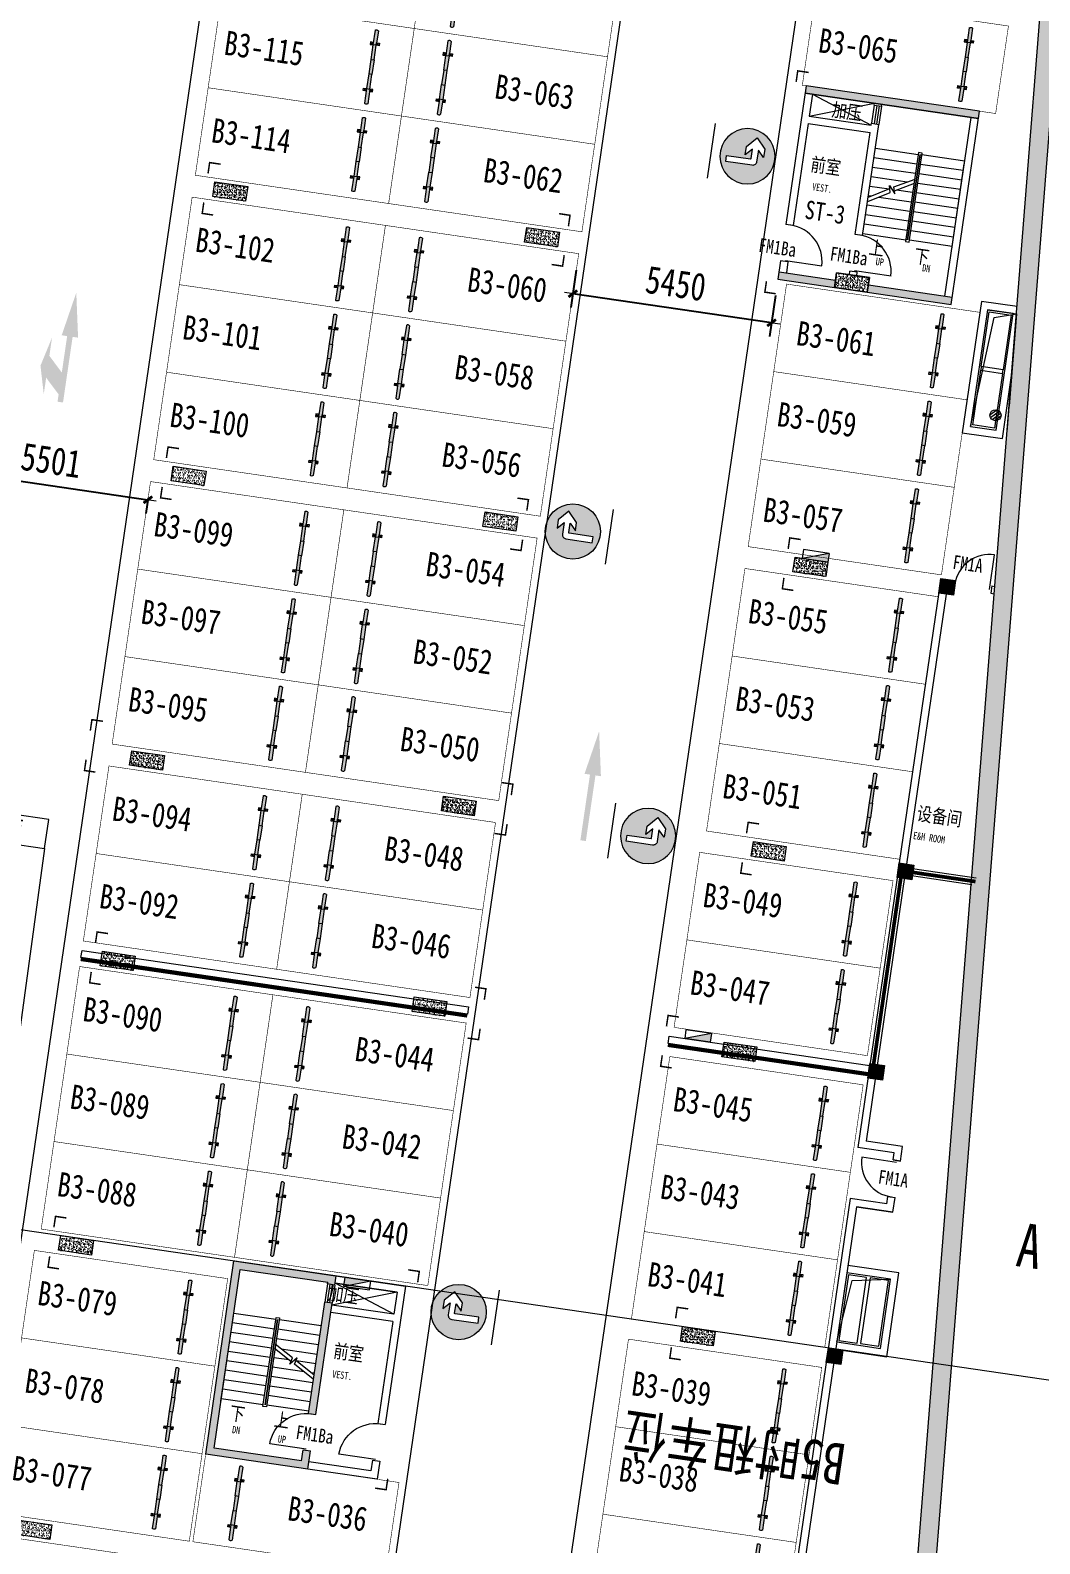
# Model space of a CAD drawing. Header units: inches. Extents: x -414268 to 632271, y -366004 to 318730.
# Drawn here: x 171358 to 198749, y 124731 to 165800 of the extents above; entities that cross this region are included whole.
import ezdxf
from ezdxf.enums import TextEntityAlignment as Align

# ---------------------------------------------------------------- set-up
doc = ezdxf.new("R2010")
doc.units = ezdxf.units.IN
doc.header["$LTSCALE"] = 1200
doc.header["$MEASUREMENT"] = 0
doc.linetypes.add('LTP-UG3$0$HIDDEN2', pattern=[0.1875, 0.125, -0.0625])
doc.layers.get('0').update_dxf_attribs({"linetype": 'CONTINUOUS', "lineweight": 0})
doc.layers.get('DEFPOINTS').update_dxf_attribs({"linetype": 'CONTINUOUS', "lineweight": 0})
for name, color, linetype, lineweight in [('0--PAI--', 7, 'CONTINUOUS', 0), ('0--PAI--BLUE', 5, 'CONTINUOUS', 0), ('0--尺寸', 3, 'CONTINUOUS', 0), ('0--挡车架', 7, 'CONTINUOUS', 0), ('0--灯箱字(黄底黑字)', 7, 'CONTINUOUS', 0), ('0--直行箭头', 7, 'CONTINUOUS', 0), ('0--立面标', 7, 'CONTINUOUS', 0), ('0--路缘线', 1, 'CONTINUOUS', 0), ('0－－直行转弯箭头', 7, 'CONTINUOUS', 0), ('0－－车位', 4, 'CONTINUOUS', 0), ('0－－车位号码', 7, 'CONTINUOUS', 0), ('7', 7, 'CONTINUOUS', 0), ('COL-GRID-UG-1_8A_200701111', 7, 'CONTINUOUS', 0), ('COL-GRID-UG-1_8A_200701112', 7, 'CONTINUOUS', 0), ('COL-GRID-UG-1_8A_200701113', 7, 'CONTINUOUS', 0), ('COL-GRID-UG-2$0$A-ANNO-DIM', 7, 'CONTINUOUS', 0), ('COL-GRID-UG-2$0$STR-COMP-0', 7, 'CONTINUOUS', 0), ('COL-GRID-UG-2$0$STR-COMP-4', 7, 'CONTINUOUS', 0), ('COLUMN', 7, 'CONTINUOUS', 0), ('EN-TEXT', 7, 'CONTINUOUS', 0), ('HATCH', 7, 'CONTINUOUS', 0), ('HY消火栓', 7, 'CONTINUOUS', 0), ('LEE-DL1', 7, 'CONTINUOUS', 0), ('LEE-KT2', 7, 'CONTINUOUS', 0), ('LEE-PUBTEXT', 7, 'CONTINUOUS', 0), ('LEE100', 7, 'CONTINUOUS', 0), ('LTP-UG2$0$A-AREA', 7, 'CONTINUOUS', 0), ('PUB_TEXT', 7, 'CONTINUOUS', 0), ('STAIR', 7, 'CONTINUOUS', 0), ('WALL', 7, 'CONTINUOUS', 0), ('WINDOW', 7, 'CONTINUOUS', 0), ('WINDOW_TEXT', 7, 'CONTINUOUS', 0), ('Z1', 7, 'CONTINUOUS', 0), ('Z1HATCH', 7, 'CONTINUOUS', 0)]:
    doc.layers.add(name, color=color, linetype=linetype, lineweight=lineweight)
doc.styles.add('-宋体', font='', dxfattribs={"width": 0.8})
doc.styles.add('-黑体', font='simhei.ttf', dxfattribs={"width": 0.8})
doc.styles.add('COL-GRID-UG-1_8A_200701112', font='romans.shx', dxfattribs={"width": 0.85})
doc.styles.add('SIMPLEX', font='SIMPLEX.SHX')
doc.styles.add('方正大黑', font='', dxfattribs={"width": 0.8})
doc.styles.get('-宋体').set_extended_font_data('SimSun')
doc.styles.get('方正大黑').set_extended_font_data('FZDaHei-B02S')
doc.dimstyles.new('DIMN150', dxfattribs={"dimscale": 1.5, "dimtxt": 250, "dimasz": 1, "dimexe": 250, "dimexo": 300, "dimgap": 150, "dimtad": 1, "dimdec": 0, "dimzin": 0, "dimdsep": 46, "dimtxsty": 'COL-GRID-UG-1_8A_200701112', "dimblk": '_DIMX', "dimcen": 0.09, "dimdle": 0.375, "dimclrd": 1, "dimclre": 1, "dimclrt": 7, "dimadec": 0, "dimazin": 0, "dimtfac": 1, "dimtdec": 0, "dimtix": 1, "dimtmove": 0, "dimatfit": 3, "dimldrblk": '_DIMX', "dimfxl": 250, "dimtolj": 1, "dimtzin": 0, "dimarcsym": 0})
pattern_1 = [(50, (-65.09035, -5.26929), (0.14345204, -0.01255043), [0.015, -0.165]), (355, (-65.09035, -5.26929), (-0.02775027, 0.15043843), [0.012, -0.132]), (100.4514, (-65.0784, -5.27034), (0.11570188, 0.1378879), [0.01274804, -0.14022842]), (46.1842, (-65.09035, -5.2293), (0.2134482, -0.0331038), [0.0225, -0.2475]), (96.6356, (-65.07256, -5.23205), (0.18693254, 0.1948236), [0.01912206, -0.2103426]), (351.1842, (-65.09035, -5.2293), (0.1869324, 0.1948237), [0.018, -0.198]), (21, (-65.07035, -5.23929), (0.1193814, -0.08052378), [0.015, -0.165]), (326, (-65.07035, -5.23929), (0.04866307, 0.14503), [0.012, -0.132]), (71.4514, (-65.0604, -5.246), (0.16804453, 0.0645061), [0.01274804, -0.14022842]), (37.5, (-65.09035, -5.26929), (0.00243197, 0.06657877), [0, -0.1304, 0, -0.134, 0, -0.1325]), (7.5, (-65.09035, -5.26929), (0.05261391, 0.07888234), [0, -0.0764, 0, -0.1274, 0, -0.0505]), (327.5, (-65.13495, -5.26929), (0.106764487, -0.004510974), [0, -0.05, 0, -0.156, 0, -0.207]), (317.5, (-65.15495, -5.26929), (0.11663723, 0.020021), [0, -0.065, 0, -0.1036, 0, -0.147])]

# ---------------------------------------------------------------- blocks, each defined once
blk = doc.blocks.new('COL-GRID-UG-2$0$_8')
at = {"layer": 'COL-GRID-UG-2$0$STR-COMP-4'}
h = blk.add_hatch(dxfattribs=at)
h.set_pattern_fill('AR-CONC', color=251, scale=0.02, angle=8.3206, style=0)
h.set_pattern_definition(pattern_1)
h.paths.add_polyline_path([(0.45, -0.2), (-0.45, -0.2), (-0.45, 0.2), (0.45, 0.2)])
at = {"layer": 'COL-GRID-UG-2$0$STR-COMP-0'}
blk.add_lwpolyline([(0.45, -0.2), (-0.45, -0.2), (-0.45, 0.2), (0.45, 0.2)], close=True, dxfattribs=at)
blk = doc.blocks.new('HY')
for p, q in [((0, 0), (0.24, 0)), ((0, 0), (0.24, -0.7)), ((0, 0), (0, -0.7)), ((0.24, 0), (0.24, -0.7)), ((0, -0.7), (0.24, -0.7))]:
    blk.add_line(p, q)
blk.add_solid([(0, 0), (0.24, 0), (0.24, -0.7)])
blk = doc.blocks.new('_DBLK')
blk.add_line((-0.45, 0), (-0.45, -0.95))
blk.add_arc((-0.45, 0), 0.95, 270, 0)
at = {"layer": 'WINDOW_TEXT', "style": 'SIMPLEX', "flags": 9}
blk.add_attdef('A', text='', height=1, dxfattribs=at).set_placement((0, 1.5), align=Align.MIDDLE)
blk = doc.blocks.new('$DDT_AUDIT_GENERATED__1DE2')
at = {"layer": 'COL-GRID-UG-1_8A_200701112'}
h = blk.add_hatch(dxfattribs=at)
h.set_pattern_fill('AR-CONC', color=251, scale=0.02, angle=8.3206, style=0)
h.set_pattern_definition(pattern_1)
h.paths.add_polyline_path([(0.45, -0.2), (-0.45, -0.2), (-0.45, 0.2), (0.45, 0.2)])
at = {"layer": 'COL-GRID-UG-1_8A_200701113'}
blk.add_lwpolyline([(0.45, -0.2), (-0.45, -0.2), (-0.45, 0.2), (0.45, 0.2)], close=True, dxfattribs=at)
blk = doc.blocks.new('M_A2ZXL')
blk.add_line((-0.472, 0), (-0.472, -1))
blk.add_arc((-0.5, 0), 1, 271.6231, 0)
blk = doc.blocks.new('A$C6F4820FC')
at = {"layer": '0--挡车架'}
h = blk.add_hatch(color=256, dxfattribs=at)
h.paths.add_polyline_path([(2018, 79, 0.395204), (2018, 169), (1617, 169), (1617, 79), (1684, 79)])
h.paths.add_polyline_path([(819, 169), (819, 79), (1217, 79), (1217, 169)])
h.paths.add_polyline_path([(418, 79), (418, 169), (351, 169), (18, 169, 0.395204), (18, 79)])
h = blk.add_hatch(color=256, dxfattribs=at)
h.paths.add_polyline_path([(1617, 169), (1684, 169), (1684, 249), (1617, 249)])
h.paths.add_polyline_path([(1639, 209, -1), (1663, 209, -1)], flags=16)
h.paths.add_polyline_path([(1617, 0), (1684, 0), (1684, 79), (1617, 79)])
h.paths.add_polyline_path([(1639, 40, -1), (1663, 40, -1)], flags=16)
h.paths.add_polyline_path([(351, 249), (351, 169), (418, 169), (418, 249)])
h.paths.add_polyline_path([(397, 209, 1), (372, 209, 1)], flags=16)
h.paths.add_polyline_path([(418, 79), (351, 79), (351, 0), (418, 0)])
h.paths.add_polyline_path([(372, 40, -1), (397, 40, -1)], flags=16)
h = blk.add_hatch(color=40, dxfattribs=at)
h.paths.add_polyline_path([(1217, 169), (1217, 79), (1617, 79), (1617, 169)])
h.paths.add_polyline_path([(819, 79), (819, 169), (418, 169), (418, 79)])
for p, q in [((18, 169), (418, 169)), ((18, 79), (418, 79)), ((819, 169), (1217, 169)), ((819, 79), (1217, 79)), ((1617, 169), (2018, 169)), ((1617, 79), (2018, 79))]:
    blk.add_line(p, q, dxfattribs=at)
for points in [[(418, 169), (351, 169), (351, 249), (418, 249)], [(418, 79), (351, 79), (351, 0), (418, 0)], [(1617, 169), (1684, 169), (1684, 249), (1617, 249)], [(1617, 79), (1684, 79), (1684, 0), (1617, 0)]]:
    blk.add_lwpolyline(points, close=True, dxfattribs=at)
at = {"layer": '0--挡车架', "color": 0}
for points in [[(819, 169), (819, 79), (418, 79), (418, 169)], [(1617, 169), (1617, 79), (1217, 79), (1217, 169)]]:
    blk.add_lwpolyline(points, close=True, dxfattribs=at)
at = {"layer": '0--挡车架'}
for centre in [(385, 209), (385, 40), (1651, 209), (1651, 40)]:
    blk.add_circle(centre, 12.1, dxfattribs=at)
for centre, start, end in [((66, 124), 136.8717, 223.1283), ((1970, 124), 316.8717, 43.1283)]:
    blk.add_arc(centre, 65.8, start, end, dxfattribs=at)
blk = doc.blocks.new('A$C001A7B1A')
at = {"layer": '0－－车位', "const_width": 15}
blk.add_lwpolyline([(2407, 5308), (7, 5308), (7, 7), (2407, 7)], close=True, dxfattribs=at)
at = {"layer": '0--挡车架'}
blk.add_blockref('A$C6F4820FC', (190, 883), dxfattribs=at)
blk = doc.blocks.new('_DIMX')
blk.add_line((-150, 0), (150, 0))
at = {"const_width": 50}
blk.add_lwpolyline([(-70, -70), (70, 70)], dxfattribs=at)
blk = doc.blocks.new('*D271')
at = {"layer": '0--尺寸', "color": 0, "lineweight": -2}
for p, q in [((186174, 159292), (186027, 158280)), ((191472, 157863), (186082, 158651)), ((191582, 158602), (191419, 157492))]:
    blk.add_line(p, q, dxfattribs=at)
at = {"layer": 'DEFPOINTS', "color": 0}
for p in [(186240, 159737), (191647, 159047), (186081, 158651)]:
    blk.add_point(p, dxfattribs=at)
at = {"layer": '0--尺寸', "color": 0, "lineweight": -2, "xscale": 1.5, "yscale": 1.5, "zscale": 1.5}
for p, rotation in [((186081, 158651), 171.6793996836047), ((191473, 157863), 351.6793996836047)]:
    blk.add_blockref('_DIMX', p, dxfattribs=dict(at, rotation=rotation))
at = {"layer": '0--尺寸', "color": 7, "insert": (188875, 158929), "char_height": 750, "attachment_point": 5, "rotation": 351.6794, "style": '-黑体'}
blk.add_mtext('\\A1;5450', dxfattribs=at)
blk = doc.blocks.new('*D275')
at = {"layer": '0--尺寸', "color": 0, "lineweight": -2}
for p, q in [((169170, 154288), (169053, 153484)), ((169108, 153855), (174549, 153059)), ((174557, 153108), (174496, 152688))]:
    blk.add_line(p, q, dxfattribs=at)
at = {"layer": 'DEFPOINTS', "color": 0}
for p in [(169235, 154733), (174622, 153553), (174550, 153059)]:
    blk.add_point(p, dxfattribs=at)
at = {"layer": '0--尺寸', "color": 0, "lineweight": -2, "xscale": 1.5, "yscale": 1.5, "zscale": 1.5}
for p, rotation in [((169107, 153855), 171.6793996836047), ((174550, 153059), 351.6793996836047)]:
    blk.add_blockref('_DIMX', p, dxfattribs=dict(at, rotation=rotation))
at = {"layer": '0--尺寸', "color": 7, "insert": (171927, 154129), "char_height": 750, "attachment_point": 5, "rotation": 351.6794, "style": '-黑体'}
blk.add_mtext('\\A1;5501', dxfattribs=at)
blk = doc.blocks.new('A$C7C86658F')
at = {"lineweight": 0, "ltscale": 5}
blk.add_lwpolyline([(-6107, 112213), (-3107, 112213), (-3107, 113013), (-6107, 113013)], close=True, dxfattribs=at)
at = {"layer": 'PUB_TEXT', "style": '-宋体'}
blk.add_text('灯 箱', height=500, dxfattribs=at).set_placement((-5467, 112392))
blk = doc.blocks.new('A$C05C00BD5')
blk.add_blockref('A$C7C86658F', (15918, -1756))
at = {"color": 1, "style": '方正大黑'}
for s, p in [('B', (10869, 111531)), ('A', (10869, 109671))]:
    blk.add_text(s, height=662, dxfattribs=at).set_placement(p)
blk = doc.blocks.new('A$C50091FAB')
at = {"layer": '0--PAI--BLUE'}
h = blk.add_hatch(color=256, dxfattribs=at)
edge = h.paths.add_edge_path()
edge.add_arc((300, 400), 300, 0, 360)
edge = h.paths.add_edge_path(flags=16)
edge.add_line((312, 574), (384, 507))
edge.add_line((384, 507), (254, 507))
edge.add_arc((254, 463), 44, 90, 180)
edge.add_line((210, 463), (210, 174))
edge.add_line((210, 174), (276, 174))
edge.add_line((276, 174), (276, 436))
edge.add_arc((281, 436), 5, 90, 180, ccw=False)
edge.add_line((281, 441), (384, 441))
edge.add_line((384, 441), (312, 374))
edge.add_line((312, 374), (404, 374))
edge.add_line((404, 374), (512, 474))
edge.add_line((512, 474), (404, 574))
edge.add_line((404, 574), (312, 574))
at = {"layer": '0--PAI--'}
blk.add_lwpolyline([(312, 574), (384, 507), (254, 507, 0.414214), (210, 463), (210, 174), (276, 174), (276, 436, -0.414214), (281, 441), (384, 441), (312, 374), (404, 374), (512, 474), (404, 574)], format="xyb", close=True, dxfattribs=at)
blk.add_circle((300, 400), 300, dxfattribs=at)
at = {"layer": '7'}
blk.add_line((600, 0), (0, 0), dxfattribs=at)

msp = doc.modelspace()

# ---------------------------------------------------------------- hatches: boundary and pattern name
at = {"layer": '0--直行箭头'}
msp.add_hatch(color=256, dxfattribs=at).paths.add_polyline_path([(186793.6, 146777.7), (186842.6, 145557.8), (186694.2, 145579.5), (186433.7, 143798.5), (186285.3, 143820.2), (186545.8, 145601.2), (186397.3, 145622.9)])
at = {"layer": '0－－直行转弯箭头'}
msp.add_hatch(color=256, dxfattribs=at).paths.add_polyline_path([(171948.6, 157460.2), (171876.3, 156965.5), (172214.2, 156511.8), (172358.9, 157501.3), (172210.5, 157523), (172606.8, 158677.8), (172655.7, 157457.9), (172507.3, 157479.6), (172246.8, 155698.5), (172098.4, 155720.2), (172127.4, 155918.1), (171789.5, 156371.8), (171724.3, 155926.5), (171635, 156697.6)])
at = {"layer": 'HATCH'}
h = msp.add_hatch(color=256, dxfattribs=at)
edge = h.paths.add_edge_path()
edge.add_line((194597.4, 107341.2), (200599.8, 183104.9))
edge.add_line((200599.8, 183104.9), (125182.7, 194134.8))
edge.add_arc((122486.1, 278690), 84598.2, 258.82023, 271.826634, ccw=False)
edge.add_arc((860898.9, 150283.3), 756180.3, 176.5569181, 182.0416388)
edge.add_arc((115192.3, 123700), 10000, 182.04164, 261.67951)
edge.add_line((113745.2, 113805.3), (188891.3, 102815.2))
edge.add_line((188891.3, 102815.2), (194597.4, 107341.2))
edge = h.paths.add_edge_path(flags=16)
edge.add_line((194116.2, 107597.7), (200064.4, 182677.9))
edge.add_line((200064.4, 182677.9), (125154.2, 193633.7))
edge.add_arc((122486.1, 278690), 85098.2, 259.205676, 271.796702, ccw=False)
edge.add_arc((860898.9, 150283.3), 755680.3, 176.6001817, 182.0416388)
edge.add_arc((115192.3, 123700), 9500, 182.04164, 261.67951)
edge.add_line((113817.5, 114300), (188749.8, 103341.2))
edge.add_line((188749.8, 103341.2), (194116.2, 107597.7))
h = msp.add_hatch(color=256, dxfattribs=at)
h.paths.add_polyline_path([(194392.6, 164002.1), (192413.6, 164291.6), (192384.7, 164093.7), (194363.7, 163804.2)])
h.paths.add_polyline_path([(197113.6, 163604.2), (194392.6, 164002.1), (194363.7, 163804.2), (197084.7, 163406.3)])
h = msp.add_hatch(color=256, dxfattribs=at)
h.paths.add_polyline_path([(191675.6, 159245.2), (191646.7, 159047.3), (193180.4, 158823), (193209.3, 159020.9)])
h.paths.add_polyline_path([(196346.7, 158360), (196375.6, 158557.9), (194099.8, 158890.7), (194070.9, 158692.8)])
h = msp.add_hatch(color=256, dxfattribs=at)
h.paths.add_polyline_path([(179429.2, 131828.8), (179422, 131779.4), (179619.9, 131750.4), (179656.1, 131997.8), (176885.5, 132403), (176118.6, 127158.8), (178889.1, 126753.6), (178961.4, 127248.3), (178763.6, 127277.3), (178720.1, 126980.4), (176345.4, 127327.7), (177054.5, 132176.2)])
h.paths.add_polyline_path([(179547.5, 131255.7), (179349.6, 131284.6), (178908.3, 128266.7), (179106.2, 128237.8)], flags=17)
at = {"layer": 'LEE-DL1'}
h = msp.add_hatch(dxfattribs=at)
h.set_pattern_fill('ANSI31', color=256, scale=533.333333, style=0)
h.set_pattern_definition([(36.6794, (230607.27, 127393.174), (-39.82246, 53.46603), [])])
edge = h.paths.add_edge_path()
edge.add_arc((197549.3, 155354.3), 150, 0, 360)
at = {"layer": 'Z1HATCH'}
for points in [[(196067.4, 150922.1), (196463.2, 150864.2), (196405.3, 150468.4), (196009.5, 150526.3)], [(194938.6, 143204.2), (195334.4, 143146.3), (195276.5, 142750.5), (194880.7, 142808.4)], [(194142.7, 137762.1), (194538.5, 137704.2), (194480.6, 137308.4), (194084.8, 137366.3)], [(193014, 130044.2), (193409.8, 129986.3), (193351.9, 129590.5), (192956.1, 129648.4)]]:
    msp.add_hatch(color=256, dxfattribs=at).paths.add_polyline_path(points)

# ---------------------------------------------------------------- linework, layer by layer
at = {"color": 6}
msp.add_lwpolyline([(171746, 143595.2), (170341.1, 133367.2), (227367.8, 125026.9)], dxfattribs=at)
at = {"layer": '0--立面标', "const_width": 40}
for points in [[(192479.9, 164654.7), (192183.1, 164698.1), (192139.7, 164401.3)], [(176522.1, 162166), (176225.2, 162209.4), (176181.8, 161912.6)], [(176320.3, 160786.4), (176023.5, 160829.9), (176066.9, 161126.7)], [(185707.8, 160822.6), (186004.6, 160779.2), (185961.2, 160482.3)], [(185506, 159443), (185802.8, 159399.6), (185846.2, 159696.4)], [(191587.5, 158650.2), (191290.6, 158693.6), (191334, 158990.4)], [(175393.3, 154448.1), (175096.5, 154491.5), (175053.1, 154194.7)], [(175191.6, 153068.5), (174894.7, 153112), (174938.1, 153408.8)], [(184579, 153104.7), (184875.8, 153061.3), (184832.4, 152764.4)], [(184377.2, 151725.1), (184674.1, 151681.7), (184717.5, 151978.6)], [(192263.9, 151980.8), (191967, 152024.2), (191923.6, 151727.3)], [(192062.1, 150601.2), (191765.3, 150644.6), (191808.7, 150941.5)], [(173328.2, 147048.6), (173031.4, 147092.1), (172988, 146795.2)], [(173126.5, 145669.1), (172829.6, 145712.5), (172873, 146009.3)], [(184157.3, 145384.4), (184454.2, 145341), (184410.8, 145044.2)], [(183955.6, 144004.9), (184252.4, 143961.5), (184295.8, 144258.3)], [(191135.1, 144262.9), (190838.3, 144306.3), (190794.8, 144009.4)], [(190933.3, 142883.3), (190636.5, 142926.7), (190679.9, 143223.6)], [(173468.7, 141288.1), (173171.8, 141331.5), (173128.4, 141034.7)], [(173266.9, 139908.5), (172970.1, 139952), (173013.5, 140248.8)], [(183425.6, 139831.9), (183722.4, 139788.5), (183679, 139491.6)], [(188961.4, 139022.3), (188664.6, 139065.7), (188621.1, 138768.8)], [(183223.8, 138452.3), (183520.7, 138408.9), (183564.1, 138705.8)], [(188759.6, 137642.7), (188462.8, 137686.1), (188506.2, 137983)], [(172339.9, 133570.2), (172043.1, 133613.6), (171999.7, 133316.8)], [(172138.1, 132190.6), (171841.3, 132234.1), (171884.7, 132530.9)], [(181617.3, 132162.8), (181914.1, 132119.4), (181870.7, 131822.6)], [(189210.4, 131102.9), (188913.6, 131146.3), (188870.2, 130849.4)], [(189008.7, 129723.3), (188711.8, 129766.7), (188755.2, 130063.6)], [(180717.4, 126239.2), (181014.2, 126195.7), (181057.7, 126492.6)]]:
    msp.add_lwpolyline(points, dxfattribs=at)
at = {"layer": '0--路缘线'}
for p, q in [((193707.3, 176937.5), (184020.4, 110703)), ((168932.5, 118103.4), (177137.7, 174206.5)), ((188318.7, 172571.3), (180113.6, 116468.1))]:
    msp.add_line(p, q, dxfattribs=at)
at = {"layer": 'COLUMN'}
for points in [[(194597.4, 107341.2), (200599.8, 183104.9), (125182.7, 194134.8, -0.0568122), (106083.5, 195697.2, 0.0239362), (105198.6, 123343.8, 0.3621818), (113745.2, 113805.3), (188891.3, 102815.2)], [(194116.2, 107597.7), (200064.4, 182677.9), (125154.2, 193633.7, -0.0549941), (106548.6, 195097.6, 0.0237473), (105698.3, 123361.6, 0.3621818), (113817.5, 114300), (188749.8, 103341.2)]]:
    msp.add_lwpolyline(points, format="xyb", close=True, dxfattribs=at)
at = {"layer": 'LEE-DL1'}
msp.add_circle((197549.3, 155354.3), 150, dxfattribs=at)
at = {"layer": 'LEE-KT2'}
for p, q in [((197336.1, 158215.2), (198117.3, 158101)), ((196873.1, 155048.9), (197509.8, 158008.7)), ((197509.8, 158008.7), (198117.3, 158101)), ((197864, 154904), (198117.3, 158101)), ((198117.3, 158101), (197919.4, 155603.3)), ((193239.7, 130205.6), (193657.8, 131877.7)), ((193657.8, 131877.7), (194702, 131911.9))]:
    msp.add_line(p, q, dxfattribs=at)
for points in [[(198133.1, 158300.8), (197167.2, 158442.1), (196646.2, 154880), (197734.7, 154720.8), (197985.3, 156434.3)], [(193210.8, 130007.7), (194596, 129805.1), (194928.9, 132080.9), (193543.6, 132283.5)]]:
    msp.add_lwpolyline(points, dxfattribs=at)
for points in [[(196873.1, 155048.9), (197565.7, 154947.6), (198028.8, 158113.9), (197336.1, 158215.2)], [(197378.4, 158158.5), (197972.1, 158071.7), (197755, 156587.5), (197161.3, 156674.3)], [(197146.8, 156575.4), (197740.5, 156488.6), (197523.5, 155004.3), (196929.8, 155091.2)], [(197146.8, 156575.4), (197740.5, 156488.6), (197755, 156587.5), (197161.3, 156674.3)], [(197146.8, 156575.4), (197740.5, 156488.6), (197755, 156587.5), (197161.3, 156674.3)], [(193239.7, 130205.6), (194427.1, 130031.9), (194702, 131911.9), (193514.6, 132085.6)], [(193296.4, 130247.8), (193791.1, 130175.5), (194051.6, 131956.5), (193556.9, 132028.9)], [(193890.1, 130161), (194384.8, 130088.6), (194645.3, 131869.7), (194150.6, 131942)]]:
    msp.add_lwpolyline(points, close=True, dxfattribs=at)
at = {"layer": 'LEE100', "linetype": 'LTP-UG3$0$HIDDEN2', "ltscale": 5, "const_width": 100}
for points in [[(188657.2, 138261.2), (194198.3, 137450.8), (195008.6, 142991.8), (197007.4, 142699.5)], [(183215.1, 139057.1), (172726.7, 140591)]]:
    msp.add_lwpolyline(points, dxfattribs=at)
at = {"layer": 'LTP-UG2$0$A-AREA'}
for p, q in [((196906.9, 142613.1), (195093.1, 142878.4)), ((195026.2, 135510.9), (194036.8, 135655.6)), ((193776.3, 133874.5), (194765.8, 133729.8))]:
    msp.add_line(p, q, dxfattribs=at)
at = {"layer": 'STAIR'}
for p, q in [((192582.6, 164064.7), (194177.9, 163225)), ((192495.8, 163471), (194264.7, 163818.7)), ((194251.3, 162345.1), (195414, 162175.1)), ((194288.9, 162602.4), (195451.6, 162432.4)), ((195458.8, 162481.8), (195105.7, 160067.5)), ((195162.4, 160109.8), (195501.1, 162425.1)), ((195501.1, 162425.1), (195162.4, 160109.8)), ((195204.7, 160053), (195557.8, 162467.4)), ((195557.8, 162467.4), (195458.8, 162481.8)), ((195501.1, 162425.1), (195501.1, 162425.1)), ((196713.2, 162247.9), (195550.5, 162417.9)), ((194176.1, 161830.6), (195148.6, 161688.4)), ((194213.7, 162087.9), (195376.3, 161917.8)), ((196637.9, 161733.3), (195475.3, 161903.4)), ((196675.5, 161990.6), (195512.9, 162160.6)), ((196363.7, 159858.3), (196702.3, 162173.6)), ((194101.1, 161272), (194680.4, 161502.2)), ((194138.4, 161573.3), (194665.4, 161496.3)), ((194671.5, 161584.8), (194814, 161361.6)), ((194691.5, 161399), (194671.5, 161584.8)), ((194793.9, 161547.4), (195372.1, 161763.7)), ((194814, 161361.6), (194793.9, 161547.4)), ((194805.1, 161444.2), (195355.4, 161649.5)), ((194863.3, 161467.3), (195301.1, 161403.3)), ((196600.3, 161476.1), (195437.7, 161646.1)), ((194063.2, 161058.8), (195225.8, 160888.8)), ((194084.4, 161157.7), (194691.5, 161399)), ((194100.8, 161316.1), (194182.2, 161304.2)), ((194380.1, 161275.2), (195263.5, 161146)), ((196525, 160961.5), (195362.4, 161131.6)), ((196562.7, 161218.8), (195400, 161388.8)), ((194025.6, 160801.6), (195188.2, 160631.5)), ((196449.8, 160447), (195287.2, 160617)), ((196487.4, 160704.3), (195324.8, 160874.3)), ((193950.3, 160287), (195113, 160117)), ((193987.9, 160544.3), (195150.6, 160374.3)), ((196412.2, 160189.7), (195249.5, 160359.8)), ((195105.7, 160067.5), (195204.7, 160053)), ((195162.4, 160109.8), (195162.4, 160109.8)), ((196374.5, 159932.5), (195211.9, 160102.5)), ((181309.2, 131553.9), (179540.3, 131206.2)), ((181222.4, 130960.2), (179627.1, 131799.9)), ((176531.4, 128599.2), (176870, 130914.6)), ((176843.2, 130731.5), (177981.1, 130565.1)), ((176880.8, 130988.8), (178018.7, 130822.4)), ((177672.9, 128457.5), (178026, 130871.8)), ((177729.6, 128499.8), (178068.2, 130815.1)), ((178068.2, 130815.1), (177729.6, 128499.8)), ((178124.9, 130857.4), (177771.8, 128443.1)), ((178026, 130871.8), (178124.9, 130857.4)), ((178068.2, 130815.1), (178068.2, 130815.1)), ((179255.6, 130641.5), (178117.7, 130807.9)), ((176768, 130217), (177905.9, 130050.6)), ((176805.6, 130474.3), (177943.5, 130307.8)), ((179180.3, 130126.9), (178042.4, 130293.4)), ((179218, 130384.2), (178080.1, 130550.6)), ((176730.3, 129959.7), (177868.2, 129793.3)), ((178380.2, 129718.4), (177967.2, 129778.8)), ((178429.4, 129679.6), (177985.7, 130030.3)), ((178469.6, 129775.2), (178002.4, 130144.5)), ((179142.7, 129869.7), (178170.1, 130011.9)), ((176655.1, 129445.2), (177793, 129278.8)), ((176692.7, 129702.5), (177830.6, 129536)), ((178788.2, 129396), (177929.6, 129521.6)), ((178597.7, 129776), (178397.2, 129603)), ((178397.2, 129603), (178469.6, 129775.2)), ((178525.3, 129603.8), (178597.7, 129776)), ((179037.8, 129198.7), (178525.3, 129603.8)), ((179054.5, 129313), (178565.5, 129699.5)), ((179105.1, 129612.4), (178578.1, 129689.5)), ((176617.5, 129187.9), (177755.4, 129021.5)), ((178992.2, 128840.6), (177854.3, 129007.1)), ((179029.8, 129097.9), (177891.9, 129264.3)), ((179067.4, 129355.2), (178986.1, 129367.1)), ((176542.2, 128673.4), (177680.1, 128507)), ((176579.8, 128930.7), (177717.7, 128764.3)), ((178954.6, 128583.4), (177816.7, 128749.8)), ((177771.8, 128443.1), (177672.9, 128457.5)), ((177729.6, 128499.8), (177729.6, 128499.8)), ((178916.9, 128326.1), (177779.1, 128492.5))]:
    msp.add_line(p, q, dxfattribs=at)
at = {"layer": 'WALL'}
for p, q in [((192413.6, 164291.6), (191863.7, 160531.6)), ((197113.6, 163604.2), (192413.6, 164291.6)), ((197084.7, 163406.3), (192384.7, 164093.7)), ((192582.6, 164064.7), (192495.8, 163471)), ((192495.8, 163471), (194177.9, 163225)), ((194257.5, 163769.2), (194264.7, 163818.7)), ((194257.5, 163769.2), (194455.4, 163740.3)), ((194455.4, 163740.3), (194462.6, 163789.8)), ((196346.7, 158360), (197113.6, 163604.2)), ((192466.8, 163273.1), (192061.6, 160502.6)), ((192466.8, 163273.1), (194148.9, 163027.1)), ((193941.6, 160227.7), (194383, 163245.6)), ((194177.9, 163225), (194185.1, 163274.5)), ((194185.1, 163274.5), (194383, 163245.6)), ((196177.7, 158586.8), (196886.8, 163435.2)), ((193743.7, 160256.6), (194148.9, 163027.1)), ((192061.6, 160502.6), (191863.7, 160531.6)), ((193941.6, 160227.7), (193743.7, 160256.6)), ((191719, 159542.1), (191646.7, 159047.3)), ((191916.9, 159513.1), (191719, 159542.1)), ((191916.9, 159513.1), (191873.5, 159216.3)), ((191646.7, 159047.3), (193180.4, 158823)), ((191675.6, 159245.2), (193209.3, 159020.9)), ((193238.2, 159218.8), (193180.4, 158823)), ((194128.8, 159088.6), (193238.2, 159218.8)), ((193584.6, 159168.2), (193599, 159267.1)), ((193796.9, 159238.2), (193599, 159267.1)), ((193782.5, 159139.2), (193796.9, 159238.2)), ((194070.9, 158692.8), (194128.8, 159088.6)), ((193180.4, 158823), (194070.9, 158692.8)), ((194070.9, 158692.8), (196346.7, 158360)), ((194099.8, 158890.7), (196375.6, 158557.9)), ((196067.4, 150922.1), (194938.6, 143204.2)), ((196067.4, 150922.1), (196463.2, 150864.2)), ((196463.2, 150864.2), (196434.2, 150666.3)), ((196207.4, 150497.4), (195136.5, 143175.2)), ((197452.6, 150719.5), (197423.7, 150521.6)), ((197423.7, 150521.6), (197515.8, 150508.1)), ((197452.6, 150719.5), (197531.6, 150707.9)), ((194924.2, 143105.2), (193809.9, 135486.6)), ((194924.2, 143105.2), (197021.8, 142798.4)), ((195093.1, 142878.4), (194036.8, 135655.6)), ((195026.2, 135510.9), (194036.8, 135655.6)), ((194799.4, 135341.9), (193809.9, 135486.6)), ((194770.5, 135144), (194799.4, 135341.9)), ((194968.4, 135115.1), (194770.5, 135144)), ((194770.5, 135144), (194968.4, 135115.1)), ((194968.4, 135115.1), (195026.2, 135510.9)), ((193607.3, 134101.4), (190553.9, 113223.2)), ((194596.8, 133956.7), (193607.3, 134101.4)), ((194596.8, 133956.7), (194625.8, 134154.6)), ((194596.8, 133956.7), (194625.8, 134154.6)), ((194625.8, 134154.6), (194823.6, 134125.6)), ((194765.8, 133729.8), (194823.6, 134125.6)), ((193776.3, 133874.5), (190780.7, 113392.2)), ((194765.8, 133729.8), (193776.3, 133874.5)), ((176118.6, 127158.8), (176885.5, 132403)), ((176885.5, 132403), (181536.1, 131722.8)), ((176345.4, 127327.7), (177054.5, 132176.2)), ((177054.5, 132176.2), (179429.2, 131828.8)), ((179619.9, 131750.4), (179656.1, 131997.8)), ((179422, 131779.4), (179429.2, 131828.8)), ((179619.9, 131750.4), (179422, 131779.4)), ((179627.1, 131799.9), (181309.2, 131553.9)), ((181536.1, 131722.8), (180986.2, 127962.8)), ((181309.2, 131553.9), (181222.4, 130960.2)), ((178908.3, 128266.7), (179349.6, 131284.6)), ((179106.2, 128237.8), (179547.5, 131255.7)), ((179547.5, 131255.7), (179349.6, 131284.6)), ((179540.3, 131206.2), (179547.5, 131255.7)), ((181222.4, 130960.2), (179540.3, 131206.2)), ((181193.5, 130762.3), (179511.4, 131008.3)), ((181193.5, 130762.3), (180788.3, 127991.8)), ((178908.3, 128266.7), (179106.2, 128237.8)), ((180788.3, 127991.8), (180986.2, 127962.8)), ((178720.1, 126980.4), (176345.4, 127327.7)), ((178889.1, 126753.6), (176118.6, 127158.8)), ((178720.1, 126980.4), (178763.6, 127277.3)), ((178763.6, 127277.3), (178961.4, 127248.3)), ((178889.1, 126753.6), (178961.4, 127248.3)), ((180600.1, 126705.5), (178918, 126951.5)), ((180643.6, 127002.3), (180600.1, 126705.5)), ((180643.6, 127002.3), (180841.4, 126973.4)), ((180841.4, 126973.4), (180769.1, 126478.6)), ((180769.1, 126478.6), (178889.1, 126753.6))]:
    msp.add_line(p, q, dxfattribs=at)
for points in [[(192384.7, 164093.7), (197084.7, 163406.3), (197113.6, 163604.2), (192413.6, 164291.6)], [(183221.5, 139101.1), (172733.1, 140635), (172762, 140832.9), (183250.5, 139299)]]:
    msp.add_lwpolyline(points, close=True, dxfattribs=at)
for points in [[(194105.7, 137509.2), (188663.6, 138305.1), (188692.6, 138503), (194134.7, 137707.1)], [(181309.2, 131553.9), (179627.1, 131799.9)]]:
    msp.add_lwpolyline(points, dxfattribs=at)
at = {"layer": 'WINDOW'}
for p, q in [((194257.5, 163769.2), (194185.1, 163274.5)), ((194326.7, 163759.1), (194254.4, 163264.4)), ((194391.1, 163749.7), (194318.7, 163255)), ((194455.4, 163740.3), (194383, 163245.6)), ((179422, 131779.4), (179349.6, 131284.6)), ((179486.3, 131770), (179414, 131275.2)), ((179550.6, 131760.6), (179478.3, 131265.8)), ((179619.9, 131750.4), (179547.5, 131255.7))]:
    msp.add_line(p, q, dxfattribs=at)
at = {"layer": 'Z1'}
for points in [[(196067.4, 150922.1), (196463.2, 150864.2), (196405.3, 150468.4), (196009.5, 150526.3)], [(194938.6, 143204.2), (195334.4, 143146.3), (195276.5, 142750.5), (194880.7, 142808.4)], [(194142.7, 137762.1), (194538.5, 137704.2), (194480.6, 137308.4), (194084.8, 137366.3)], [(193014, 130044.2), (193409.8, 129986.3), (193351.9, 129590.5), (192956.1, 129648.4)]]:
    msp.add_lwpolyline(points, close=True, dxfattribs=at)

# ---------------------------------------------------------------- block references
for name, p, rotation in [('A$C001A7B1A', (182117.8, 168230.4), 261.6793996873682), ('A$C001A7B1A', (181770.5, 165855.7), 261.6793996873682), ('A$C001A7B1A', (181423.2, 163481), 261.6793996873682), ('A$C001A7B1A', (180989, 160512.6), 261.6793996873682), ('A$C001A7B1A', (180641.7, 158137.8), 261.6793996873682), ('A$C001A7B1A', (180294.4, 155763.1), 261.6793996873682), ('A$C001A7B1A', (179860.3, 152794.7), 261.6793996873682), ('A$C001A7B1A', (179513, 150419.9), 261.6793996873682), ('A$C001A7B1A', (179165.7, 148045.2), 261.6793996873682), ('A$C05C00BD5', (143085.8, 36154.2), 351.6793996836047), ('A$C001A7B1A', (178731.5, 145076.8), 261.6793996873682), ('A$C001A7B1A', (178384.2, 142702), 261.6793996873682), ('A$C001A7B1A', (177935.6, 139634.7), 261.6793996873682), ('A$C001A7B1A', (177588.3, 137259.9), 261.6793996873682), ('A$C001A7B1A', (177241, 134885.2), 261.6793996873682), ('A$C001A7B1A', (176112.2, 127167.3), 261.6793996873682)]:
    msp.add_blockref(name, p, dxfattribs=dict(rotation=rotation))
at = {"xscale": -1}
for p, rotation in [((181785.3, 165853.5), 81.6793996637859), ((197908.4, 165921), 81.6793996637859), ((181438, 163478.8), 81.6793996637859), ((181003.9, 160510.4), 81.67939968736816), ((180656.6, 158135.6), 81.67939968736816), ((197132.3, 158151.6), 81.6793996637859), ((180309.2, 155760.9), 81.67939968736816), ((196785, 155776.8), 81.6793996637859), ((196437.7, 153402.1), 81.6793996637859), ((179875.1, 152792.5), 81.67939968736816), ((179527.8, 150417.7), 81.67939968736816), ((196003.5, 150433.7), 81.6793996637859), ((179180.5, 148043), 81.67939968736816), ((195656.2, 148058.9), 81.6793996637859), ((195308.9, 145684.2), 81.6793996637859), ((178746.4, 145074.6), 81.67939968736816), ((178399.1, 142699.9), 81.67939968736816), ((194775.8, 142730.3), 81.6793996637859), ((194428.5, 140355.5), 81.6793996637859), ((177950.4, 139632.5), 81.67939968736816), ((177603.1, 137257.7), 81.67939968736816), ((193965.4, 137189.2), 81.6793996637859), ((177255.8, 134883), 81.67939968736816), ((193618.1, 134814.5), 81.6793996637859), ((193270.8, 132439.7), 81.6793996637859), ((176722.7, 131929.1), 81.67939968736816), ((176375.4, 129554.3), 81.67939968736816), ((192843.9, 129520.8), 81.6793996637859), ((176028.1, 127179.6), 81.67939968736816), ((192496.6, 127146), 81.6793996637859), ((192149.3, 124771.3), 81.6793996637859), ((175692.9, 124196.7), 81.67939968736816)]:
    msp.add_blockref('A$C001A7B1A', p, dxfattribs=dict(at, rotation=rotation))
at = {"layer": '7', "yscale": 2.5, "zscale": 2.5}
for p, xscale, rotation in [((189722.3, 161783.2), -2.499999999999108, 261.6793996839988), ((186960.5, 151312.2), 2.499999999999106, 81.67939762682094), ((187024.7, 143338.2), -2.499999999999108, 261.6793996839988), ((183862.7, 130131.1), 2.499999999999106, 81.67939762682094)]:
    msp.add_blockref('A$C50091FAB', p, dxfattribs=dict(at, xscale=xscale, rotation=rotation))
at = {"layer": 'COL-GRID-UG-1_8A_200701111', "xscale": 1000.000000000005, "yscale": 1000.000000000005, "zscale": 1000, "rotation": 351.6793996836047}
msp.add_blockref('$DDT_AUDIT_GENERATED__1DE2', (193654.6, 158955.8), dxfattribs=at)
at = {"layer": 'COL-GRID-UG-2$0$A-ANNO-DIM', "xscale": 1000.000000000005, "yscale": 1000.000000000005, "zscale": 1000, "rotation": 351.6793996836047}
for p in [(176784, 161423.1), (185244, 160185.9), (193654.6, 158955.8), (175655.3, 153705.3), (184115.3, 152468), (192525.8, 151237.9), (174526.5, 145987.4), (182986.5, 144750.1), (191397.1, 143520), (173730.6, 140545.3), (182190.6, 139308), (190601.1, 138077.9), (172601.9, 132827.4), (189472.4, 130360), (171473.1, 125109.5)]:
    msp.add_blockref('COL-GRID-UG-2$0$_8', p, dxfattribs=at)
at = {"layer": 'HY消火栓', "yscale": 1000.000000000005, "zscale": 1000}
for p, xscale, rotation in [((193034.3, 151605.1), 1000, 261.6793996836285), ((189842.4, 138577.4), 1000, 261.6793996836285), ((179868.7, 131724.1), 1000.000000000004, 81.67939968362693)]:
    msp.add_blockref('HY', p, dxfattribs=dict(at, xscale=xscale, rotation=rotation))
at = {"layer": 'WINDOW', "zscale": 1000}
for name, p, xscale, yscale, rotation in [('M_A2ZXL', (191915.1, 160018.7), 1000.000000000005, 1000.000000000005, 81.67939968358058), ('M_A2ZXL', (193792.4, 159744.2), -1000.000000000005, -1000.000000000005, 261.6793996835806), ('_DBLK', (196943.4, 150692.9), -1000.000000000005, -1000.000000000005, 351.6793996835806), ('_DBLK', (194797.1, 134634.8), 1000.000000000005, 1000.000000000005, 261.6793996835806), ('M_A2ZXL', (178912.8, 127760.8), 1000.000000000005, -1000.000000000005, 81.67939968358058), ('M_A2ZXL', (180790.1, 127486.2), -1000.000000000005, 1000.000000000005, 261.6793996835806)]:
    msp.add_blockref(name, p, dxfattribs=dict(at, xscale=xscale, yscale=yscale, rotation=rotation))

# ---------------------------------------------------------------- texts
at = {"color": 1, "style": '-黑体', "width": 0.8}
msp.add_text('A', height=1190.7, rotation=351.6794, dxfattribs=at).set_placement((198071.3, 132271.9))
at = {"layer": '0--灯箱字(黄底黑字)', "color": 7, "true_color": 0xffffff, "style": '-宋体', "width": 0.8}
msp.add_text('B5时租车位', height=1115.4, rotation=171.6794, dxfattribs=at).set_placement((193540, 127419.8))
at = {"layer": '0－－车位号码', "style": '-黑体', "width": 0.8}
for s, p in [('B3-115', (176589.5, 165141.8)), ('B3-065', (192712.6, 165209.3)), ('B3-063', (183929.9, 163958.5)), ('B3-114', (176242.2, 162767.1)), ('B3-062', (183621.4, 161687.8)), ('B3-102', (175808.1, 159798.6)), ('B3-060', (183187.3, 158719.4)), ('B3-101', (175460.8, 157423.9)), ('B3-061', (192113.8, 157263.2)), ('B3-058', (182840, 156344.7)), ('B3-100', (175113.5, 155049.2)), ('B3-059', (191589.2, 155065.1)), ('B3-056', (182492.7, 153969.9)), ('B3-057', (191210.3, 152474.6)), ('B3-099', (174679.3, 152080.7)), ('B3-054', (182058.5, 151001.5)), ('B3-097', (174332, 149706)), ('B3-055', (190807.8, 149721.9)), ('B3-052', (181711.2, 148626.8)), ('B3-095', (173984.7, 147331.3)), ('B3-053', (190460.4, 147347.2)), ('B3-050', (181363.9, 146252)), ('B3-051', (190113.1, 144972.5)), ('B3-094', (173550.6, 144362.8)), ('B3-048', (180929.8, 143283.6)), ('B3-092', (173203.3, 141988.1)), ('B3-049', (189580.1, 142018.5)), ('B3-046', (180582.5, 140908.9)), ('B3-047', (189232.7, 139643.8)), ('B3-090', (172754.7, 138920.7)), ('B3-044', (180133.9, 137841.5)), ('B3-089', (172407.4, 136546)), ('B3-045', (188769.7, 136477.5)), ('B3-042', (179786.6, 135466.8)), ('B3-088', (172060, 134171.3)), ('B3-043', (188422.4, 134102.7)), ('B3-040', (179439.2, 133092)), ('B3-041', (188075, 131728)), ('B3-079', (171527, 131217.3)), ('B3-078', (171179.7, 128842.6)), ('B3-039', (187641.9, 128766.1)), ('B3-077', (170832.3, 126467.8)), ('B3-038', (187300.8, 126434.3)), ('B3-036', (178310.5, 125374.1))]:
    msp.add_text(s, height=660, rotation=351.6794, dxfattribs=at).set_placement(p)
at = {"layer": 'EN-TEXT', "char_height": 200, "attachment_point": 1, "rotation": 351.6794, "style": '-黑体'}
for s, insert, width in [('VEST.', (192591.2, 161659.9), 1982.071), ('UP', (194316.4, 159629.3), 1982.071), ('DN', (195578.2, 159457.9), 1982.071), ('E&M ROOM', (195332.2, 144052.6), 1982.071), ('VEST.', (179571.4, 129442.8), 5312.725), ('DN', (176853, 127932.1), 5312.725), ('UP', (178094, 127680.3), 5312.725)]:
    msp.add_mtext(s, dxfattribs=dict(at, insert=insert, width=width))
at = {"layer": 'LEE-PUBTEXT', "style": '-黑体', "width": 0.8}
for s, p in [('上', (194096.9, 159732.8)), ('下', (195317.7, 159503.7)), ('下', (176747.2, 128101.7)), ('上', (177956.2, 127929.2))]:
    msp.add_text(s, height=375, rotation=351.6794, dxfattribs=at).set_placement(p)
at = {"layer": 'PUB_TEXT', "style": '-黑体', "width": 0.8}
for s, height, p in [('加压', 375, (193087.4, 163471.7)), ('前室', 375, (192512.6, 161988.3)), ('ST-3', 500, (192350.4, 160693.1)), ('设备间', 375, (195397.1, 144372.9)), ('加压', 375, (179426.9, 131358.8)), ('前室', 375, (179565.6, 129790.8))]:
    msp.add_text(s, height=height, rotation=351.6794, dxfattribs=at).set_placement(p)
at = {"layer": 'WINDOW_TEXT', "style": '-黑体', "width": 0.8}
for s, p in [('FM1Ba', (191102.4, 159793.2)), ('FM1Ba', (193039.1, 159560.5)), ('FM1A', (196369.6, 151191.8)), ('FM1A', (194345.9, 134508.2)), ('FM1Ba', (178545.3, 127578.9))]:
    msp.add_text(s, height=375, rotation=351.6794, dxfattribs=at).set_placement(p)

# ---------------------------------------------------------------- dimensions: what is measured, and where the dimension line sits
at = {"layer": '0--尺寸'}
for base, p1, p2, picture, middle in [((186080.8, 158651.3), (191646.7, 159047.3), (186239.6, 159737.1), '*D271', (188875.4, 158929.1)), ((174550.2, 153059.2), (169235.3, 154733.1), (174622.4, 153553.1), '*D275', (171926.8, 154129.3))]:
    dim = msp.add_linear_dim(base=base, p1=p1, p2=p2, angle=351.6794, dimstyle='DIMN150', override={"dimtxt": 500, "dimgap": 200, "dimtxsty": '-黑体', "dimclrd": 0, "dimclre": 0, "dimfxl": 0.36, "dimarcsym": 1}, dxfattribs=at)
    dim.commit()
    dim.dimension.update_dxf_attribs({"geometry": picture, "text_midpoint": middle})

doc.saveas('drawing.dxf')
